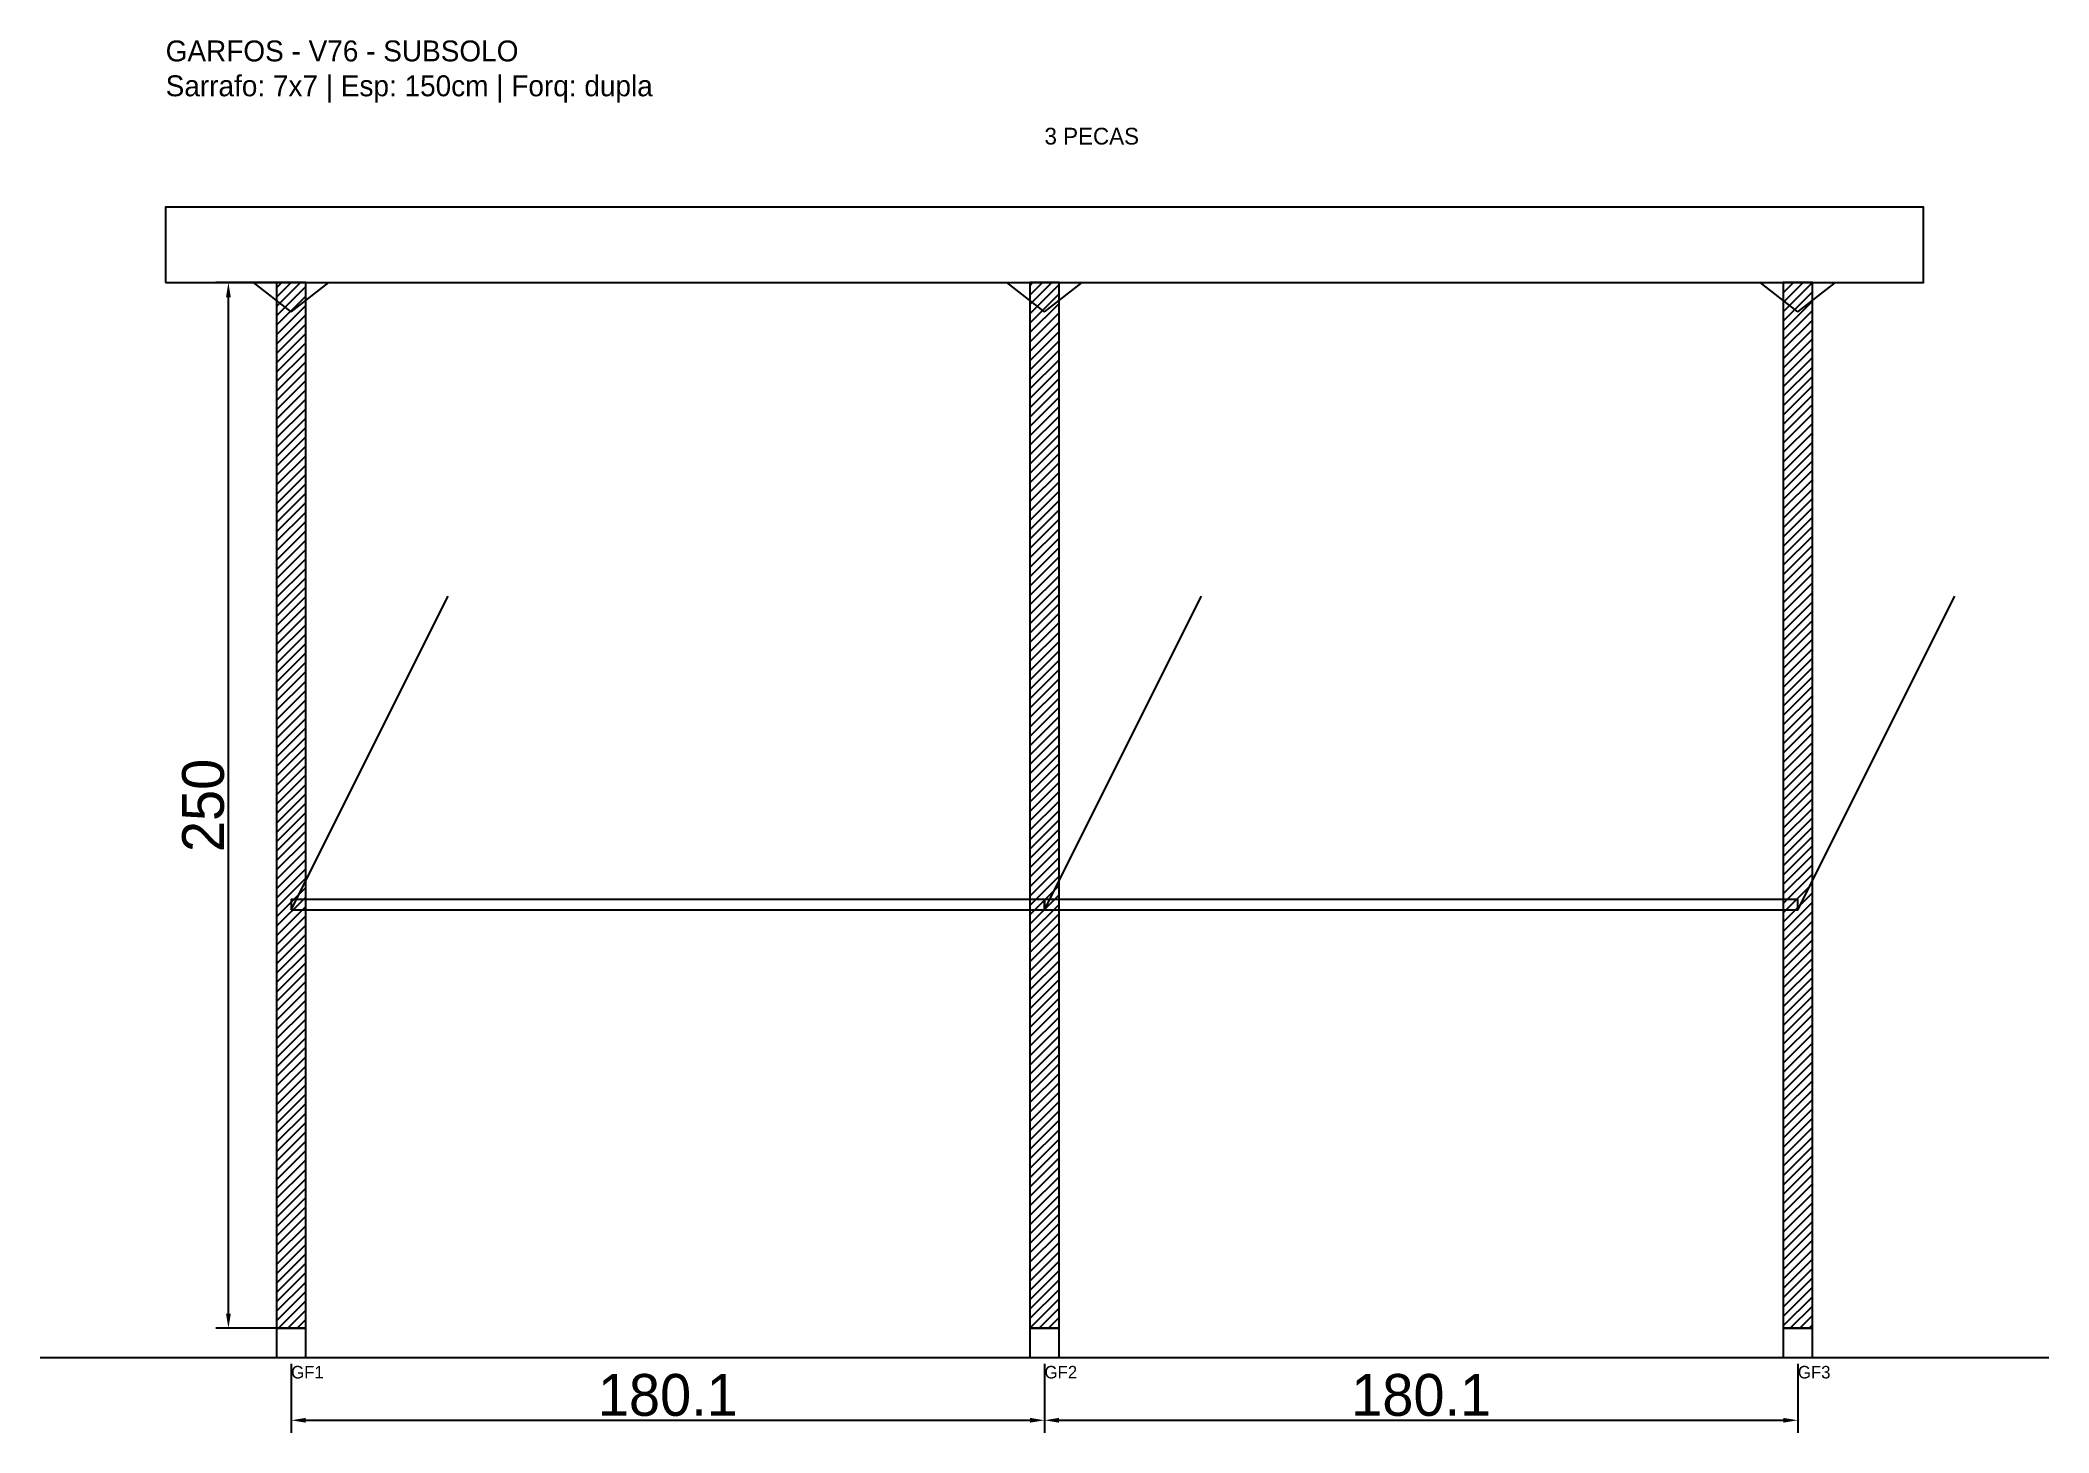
# Model space of a CAD drawing. Header units: metres. Extents: x -30 to 450, y -25 to 308.
import ezdxf

# ---------------------------------------------------------------- set-up
doc = ezdxf.new("R2010")
doc.units = ezdxf.units.M
for name, color, linetype in [('BARRA_ANCORAGEM', 1, 'Continuous'), ('COTA', 241, 'Continuous'), ('GARFOS OK', 3, 'Continuous'), ('NOME DA VIGA', 6, 'Continuous'), ('SARR_7x7', 40, 'Continuous'), ('TIRAS REESCORAMENTO', 252, 'Continuous'), ('VIGAS', 3, 'Continuous')]:
    doc.layers.add(name, color=color, linetype=linetype)
doc.dimstyles.new('EZ DXF', dxfattribs={"dimtxt": 10, "dimasz": 3.5, "dimexe": 3, "dimexo": 1.5, "dimgap": 1, "dimtad": 1, "dimdec": 1, "dimdsep": 46, "dimcen": 2.5, "dimazin": 3, "dimtfac": 1, "dimtmove": 0, "dimatfit": 3})

msp = doc.modelspace()

# ---------------------------------------------------------------- hatches: boundary and pattern name
at = {"layer": 'COTA'}
h = msp.add_hatch(dxfattribs=at)
h.set_pattern_fill('ANSI31', scale=0.5)
h.paths.add_polyline_path([(26.5, 0), (33.5, 0), (33.5, 250), (26.5, 250)])
h = msp.add_hatch(dxfattribs=at)
h.set_pattern_fill('ANSI31', scale=0.5)
h.paths.add_polyline_path([(206.600855, 0), (213.600855, 0), (213.600855, 250), (206.600855, 250)])
h = msp.add_hatch(dxfattribs=at)
h.set_pattern_fill('ANSI31', scale=0.5)
h.paths.add_polyline_path([(386.70171, 0), (393.70171, 0), (393.70171, 250), (386.70171, 250)])

# ---------------------------------------------------------------- linework, layer by layer
at = {"layer": 'BARRA_ANCORAGEM'}
for p, q in [((30, 100), (67.5, 175)), ((210.100855, 100), (247.600855, 175)), ((390.20171, 100), (427.70171, 175))]:
    msp.add_line(p, q, dxfattribs=at)
at = {"layer": 'GARFOS OK'}
for p, q in [((30, 243), (21, 250)), ((21, 250), (39, 250)), ((30, 243), (39, 250)), ((210.100855, 243), (201.100855, 250)), ((201.100855, 250), (219.100855, 250)), ((210.100855, 243), (219.100855, 250)), ((390.20171, 243), (381.20171, 250)), ((381.20171, 250), (399.20171, 250)), ((390.20171, 243), (399.20171, 250))]:
    msp.add_line(p, q, dxfattribs=at)
at = {"layer": 'GARFOS OK', "linetype": 'CONTINUOUS'}
msp.add_line((-30, -7), (450.20171, -7), dxfattribs=at)
at = {"layer": 'GARFOS OK'}
for points in [[(26.5, 0), (33.5, 0), (33.5, 250), (26.5, 250), (26.5, 0)], [(206.600855, 0), (213.600855, 0), (213.600855, 250), (206.600855, 250), (206.600855, 0)], [(386.70171, 0), (393.70171, 0), (393.70171, 250), (386.70171, 250), (386.70171, 0)]]:
    msp.add_lwpolyline(points, dxfattribs=at)
at = {"layer": 'SARR_7x7'}
for points in [[(26.5, -7), (33.5, -7), (33.5, 0), (26.5, 0), (26.5, -7)], [(206.600855, -7), (213.600855, -7), (213.600855, 0), (206.600855, 0), (206.600855, -7)], [(386.70171, -7), (393.70171, -7), (393.70171, 0), (386.70171, 0), (386.70171, -7)]]:
    msp.add_lwpolyline(points, dxfattribs=at)
at = {"layer": 'TIRAS REESCORAMENTO'}
for points in [[(30, 100), (210.100855, 100), (210.100855, 102.5), (30, 102.5), (30, 100)], [(210.100855, 100), (390.20171, 100), (390.20171, 102.5), (210.100855, 102.5), (210.100855, 100)]]:
    msp.add_lwpolyline(points, dxfattribs=at)
at = {"layer": 'VIGAS'}
msp.add_lwpolyline([(0, 250), (420.20171, 250), (420.20171, 268), (0, 268), (0, 250)], dxfattribs=at)

# ---------------------------------------------------------------- texts
at = {"layer": 'NOME DA VIGA'}
for s, height, p in [('3 PECAS', 4, (210.100855, 283)), ('GF1', 3, (30, -12)), ('GF2', 3, (210.100855, -12)), ('GF3', 3, (390.20171, -12))]:
    msp.add_text(s, height=height, dxfattribs=at).set_placement(p)
at = {"layer": 'NOME DA VIGA', "insert": (0, 293), "char_height": 5, "attachment_point": 7}
msp.add_mtext('GARFOS - V76 - SUBSOLO\\PSarrafo: 7x7 | Esp: 150cm | Forq: dupla', dxfattribs=at)

# ---------------------------------------------------------------- dimensions: what is measured, and where the dimension line sits
at = {"layer": 'COTA'}
msp.add_linear_dim(base=(15, 0), p1=(30, 0), p2=(30, 250), angle=90, dimstyle='EZ DXF', dxfattribs=at).render()
for base, p1, p2 in [((30, -22), (30, -7), (210.100855, -7)), ((210.100855, -22), (210.100855, -7), (390.20171, -7))]:
    msp.add_linear_dim(base=base, p1=p1, p2=p2, dimstyle='EZ DXF', dxfattribs=at).render()

doc.saveas('drawing.dxf')
